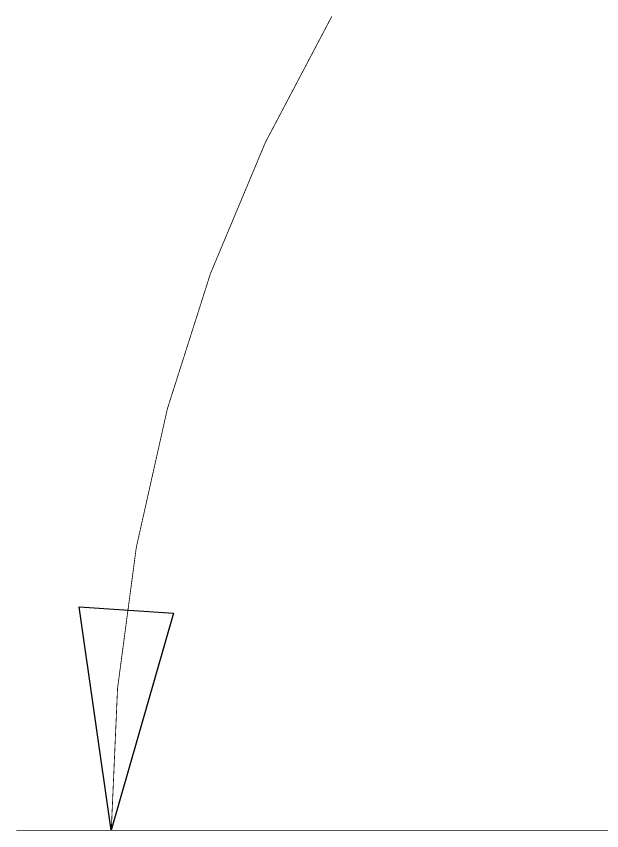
# Model space of a CAD drawing. Header units: millimetres. Extents: x 235 to 830, y 272 to 692.
# Drawn here: x 489.75 to 499.03, y 463.73 to 476.64 of the extents above; entities that cross this region are included whole.
import ezdxf

# ---------------------------------------------------------------- set-up
doc = ezdxf.new("R2010")
doc.units = ezdxf.units.MM
doc.layers.add('Mechanical1', color=6, linetype='Continuous')

msp = doc.modelspace()

# ---------------------------------------------------------------- linework, layer by layer
at = {"layer": 'Mechanical1'}
for p, q in [((490.748, 467.283), (492.244, 467.18)), ((491.256, 463.74), (490.748, 467.283)), ((492.244, 467.18), (491.256, 463.74))]:
    msp.add_line(p, q, dxfattribs=at)
at = {"layer": 'Mechanical1', "const_width": 0.0127}
msp.add_lwpolyline([(491.256, 463.74, -0.133029), (494.749, 476.633)], format="xyb", dxfattribs=at)
at = {"layer": 'Mechanical1', "const_width": 0.00635}
for points in [[(494.745, 476.633, 1), (494.752, 476.633, 1)], [(489.753, 463.74, 1), (489.76, 463.74, 1)], [(491.253, 463.74, 1), (491.26, 463.74, 1)]]:
    msp.add_lwpolyline(points, format="xyb", close=True, dxfattribs=at)
at = {"layer": 'Mechanical1', "const_width": 0.0127}
msp.add_lwpolyline([(489.756, 463.74), (515.074, 463.74)], dxfattribs=at)

doc.saveas('drawing.dxf')
